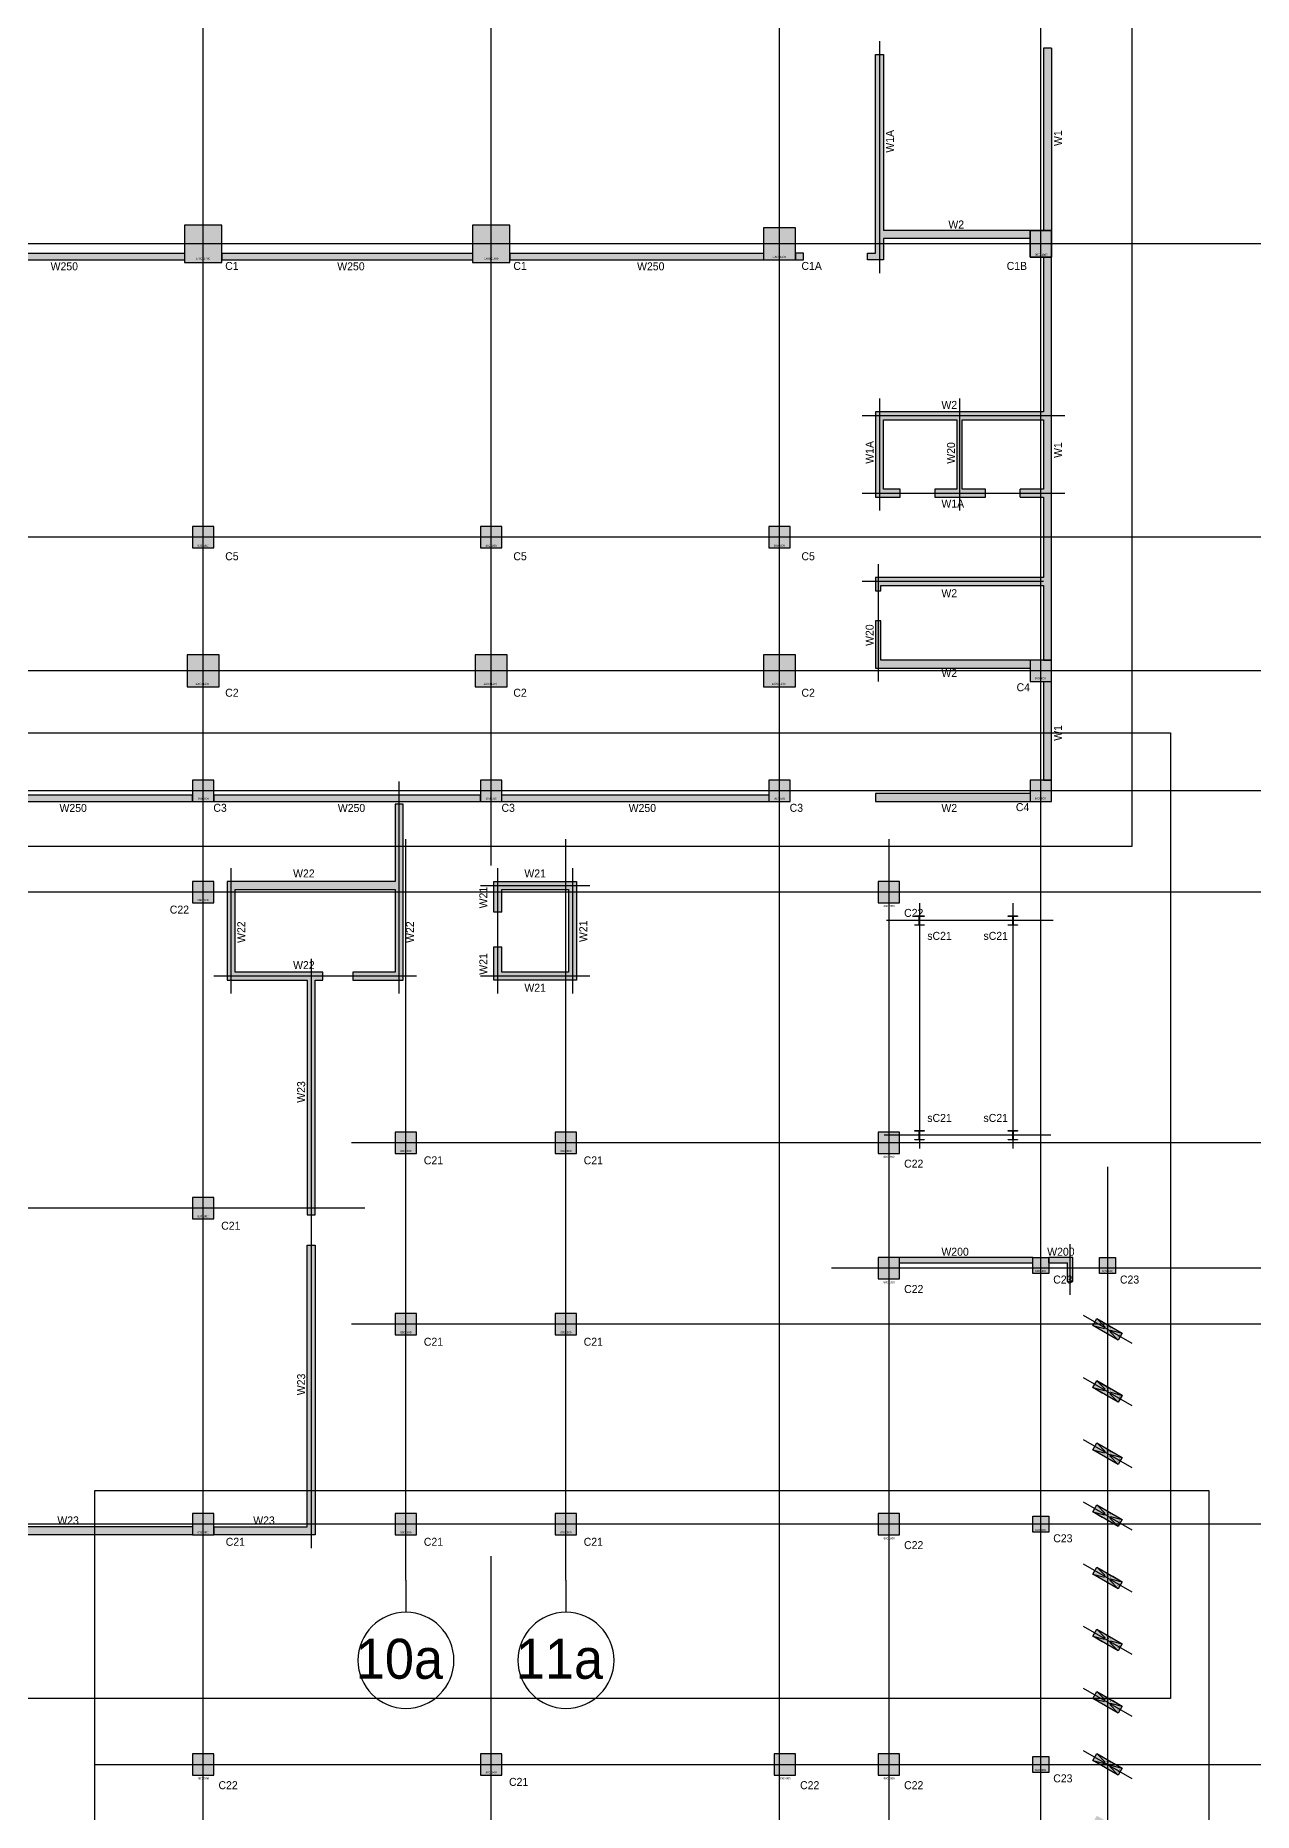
# Model space of a CAD drawing. Header units: millimetres. Extents: x -1318 to 252300, y 0 to 178200.
# Drawn here: x 139271 to 184923, y 69303 to 135916 of the extents above; entities that cross this region are included whole.
import ezdxf

# ---------------------------------------------------------------- set-up
doc = ezdxf.new("R2010")
doc.units = ezdxf.units.MM
doc.header["$LTSCALE"] = 300
doc.header["$PDSIZE"] = -1
doc.linetypes.add('DOT', pattern=[1, 0, -1])
doc.linetypes.add('HID', pattern=[2.3, 1.5, -0.8])
for name, color, linetype, plot in [('A-BMXK-SIZE', 155, 'Continuous', False), ('AS-HIDLINE', 205, 'Continuous', False), ('NOPLOT', 191, 'Continuous', False), ('기둥부호', 171, 'Continuous', False)]:
    doc.layers.add(name, color=color, linetype=linetype, plot=plot)
for name, color, linetype in [('A-CEN', 1, 'Continuous'), ('A-CEN_axis', 12, 'Continuous'), ('A-COLUMN', 2, 'Continuous'), ('A-CON', 2, 'Continuous'), ('A-DIM', 7, 'Continuous'), ('S-STEEL', 3, 'Continuous'), ('구조SOLID', 253, 'Continuous')]:
    doc.layers.add(name, color=color, linetype=linetype)
doc.styles.add('Gdim', font='Dotum.ttf')
doc.dimstyles.new('G-Xdim', dxfattribs={"dimscale": 30, "dimtxt": 2, "dimasz": 1, "dimexe": 1.2, "dimexo": 1.2, "dimgap": 0, "dimtad": 1, "dimdec": 1, "dimdsep": 46, "dimlunit": 6, "dimtxsty": 'Gdim', "dimcen": 1, "dimse1": 1, "dimse2": 1, "dimsd1": 1, "dimsd2": 1, "dimclrd": 1, "dimclre": 1, "dimclrt": 256, "dimadec": 0, "dimazin": 0, "dimtfac": 1, "dimtdec": 1, "dimtix": 1, "dimtmove": 2, "dimatfit": 1, "dimfxl": 0, "dimtolj": 1, "dimlwd": -1, "dimlwe": -1, "dimarcsym": 0})

# ---------------------------------------------------------------- blocks, each defined once
blk = doc.blocks.new('grid-noplot-update')
at = {"layer": 'A-CEN_axis'}
for p, q in [((95200, -123905), (95200, 4895)), ((106000, -43800), (106000, 4895)), ((116800, -123905), (116800, 4895)), ((126600, -123905), (126600, 4895)), ((149346.4, -20500), (37353.2, -20500)), ((149346.4, -31500), (37353.2, -31500)), ((149346.4, -36500), (37353.2, -36500)), ((149346.4, -41000), (37353.2, -41000)), ((102800, -70600), (102800, -42815.4)), ((108800, -70600), (108800, -42815.4)), ((120900, -42815.4), (120900, -123905)), ((149346.4, -44800), (37353.2, -44800)), ((149346.4, -54200), (100755.1, -54200)), ((129100, -55095.9), (129100, -123905)), ((101253.8, -56650), (-21453.6, -56650)), ((149346.4, -58900), (118755.1, -58900)), ((149346.4, -61000), (100755.1, -61000)), ((149346.4, -68500), (37353.2, -68500)), ((106000, -123905), (106000, -69700)), ((91124.9, -77500), (149346.4, -77500))]:
    blk.add_line(p, q, dxfattribs=at)
at = {"layer": 'NOPLOT', "elevation": 0}
for points in [[(102800, -70600), (102800, -71800, 1), (102800, -75400, 1), (102800, -71800, 0)], [(108800, -70600), (108800, -71800, 1), (108800, -75400, 1), (108800, -71800, 0)]]:
    blk.add_lwpolyline(points, format="xyb", dxfattribs=at)
at = {"layer": 'NOPLOT', "style": 'Gdim'}
for s, p in [('10a', (100919.4, -74291.3)), ('11a', (106919.4, -74291.3))]:
    blk.add_text(s, height=1500, dxfattribs=at).set_placement(p)
blk = doc.blocks.new('C800X800')
at = {"layer": 'A-COLUMN'}
blk.add_lwpolyline([(-400, -400), (400, -400), (400, 400), (-400, 400)], close=True, dxfattribs=at)
at = {"layer": 'NOPLOT', "style": 'Gdim'}
blk.add_text('800X800', height=75, dxfattribs=at).set_placement((-216, -335))
blk = doc.blocks.new('C600X600')
at = {"layer": 'A-COLUMN'}
blk.add_lwpolyline([(-300, 300), (300, 300), (300, -300), (-300, -300)], close=True, dxfattribs=at)
at = {"layer": 'NOPLOT', "style": 'Gdim'}
blk.add_text('600X600', height=75, dxfattribs=at).set_placement((-211, -242))
blk = doc.blocks.new('C1')
at = {"layer": 'A-COLUMN'}
blk.add_lwpolyline([(-700, -700), (700, -700), (700, 700), (-700, 700)], close=True, dxfattribs=at)
at = {"layer": 'NOPLOT', "style": 'Gdim'}
blk.add_text('1400X1400', height=75, dxfattribs=at).set_placement((-265, -589))
blk = doc.blocks.new('C1A')
at = {"layer": 'A-COLUMN'}
blk.add_lwpolyline([(-600, -600), (600, -600), (600, 600), (-600, 600)], close=True, dxfattribs=at)
at = {"layer": 'NOPLOT', "style": 'Gdim'}
blk.add_text('1200x1200', height=75, dxfattribs=at).set_placement((-260, -523))
blk = doc.blocks.new('C1B')
at = {"layer": 'A-BMXK-SIZE'}
blk.add_lwpolyline([(400, -500), (-400, -500), (-400, 500), (400, 500)], close=True, dxfattribs=at)
at = {"layer": 'A-COLUMN'}
blk.add_lwpolyline([(-400, -500), (400, -500), (400, 500), (-400, 500)], close=True, dxfattribs=at)
at = {"layer": 'Defpoints', "linetype": 'DOT', "ltscale": 500}
for p, q in [((-400, 0), (400, 0)), ((0, 500), (0, -500))]:
    blk.add_line(p, q, dxfattribs=at)
at = {"layer": 'NOPLOT', "style": 'Gdim'}
blk.add_text('800X1000', height=75, dxfattribs=at).set_placement((-220, -442))
blk = doc.blocks.new('C2')
at = {"layer": 'A-COLUMN'}
blk.add_lwpolyline([(-600, -600), (600, -600), (600, 600), (-600, 600)], close=True, dxfattribs=at)
at = {"layer": 'NOPLOT', "style": 'Gdim'}
blk.add_text('1200x1200', height=75, dxfattribs=at).set_placement((-289, -530))
blk = doc.blocks.new('C3')
at = {"layer": 'A-COLUMN'}
blk.add_lwpolyline([(-400, -400), (400, -400), (400, 400), (-400, 400)], close=True, dxfattribs=at)
at = {"layer": 'NOPLOT', "style": 'Gdim'}
blk.add_text('800X800', height=75, dxfattribs=at).set_placement((-202, -330))
blk = doc.blocks.new('C4')
at = {"layer": 'A-COLUMN'}
blk.add_lwpolyline([(-400, -400), (400, -400), (400, 400), (-400, 400)], close=True, dxfattribs=at)
at = {"layer": 'NOPLOT', "style": 'Gdim'}
blk.add_text('800X800', height=75, dxfattribs=at).set_placement((-230, -328))
blk = doc.blocks.new('C5')
at = {"layer": 'A-COLUMN'}
blk.add_lwpolyline([(-400, -400), (400, -400), (400, 400), (-400, 400)], close=True, dxfattribs=at)
at = {"layer": 'NOPLOT', "style": 'Gdim'}
blk.add_text('800X800', height=75, dxfattribs=at).set_placement((-211, -347))
blk = doc.blocks.new('C21')
at = {"layer": 'A-COLUMN'}
blk.add_lwpolyline([(-400, -400), (400, -400), (400, 400), (-400, 400)], close=True, dxfattribs=at)
at = {"layer": 'NOPLOT', "style": 'Gdim'}
blk.add_text('800X800', height=75, dxfattribs=at).set_placement((-211, -341))
blk = doc.blocks.new('C22')
at = {"layer": 'A-COLUMN'}
blk.add_lwpolyline([(-400, -400), (400, -400), (400, 400), (-400, 400)], close=True, dxfattribs=at)
at = {"layer": 'NOPLOT', "style": 'Gdim'}
blk.add_text('800X800', height=75, dxfattribs=at).set_placement((-194, -562))
blk = doc.blocks.new('c23')
at = {"layer": 'A-COLUMN'}
blk.add_lwpolyline([(-300, 300), (300, 300), (300, -300), (-300, -300)], close=True, dxfattribs=at)
at = {"layer": 'NOPLOT', "style": 'Gdim'}
blk.add_text('600X600', height=75, dxfattribs=at).set_placement((-213, -247))
blk = doc.blocks.new('C20')
at = {"layer": 'A-COLUMN'}
blk.add_lwpolyline([(787, 763), (1740, 213), (1590, -47), (637, 503)], close=True, dxfattribs=at)
blk = doc.blocks.new('*D103')
at = {"layer": 'Defpoints', "color": 0, "linetype": 'Continuous', "transparency": 16777216}
for p in [(-820, -1100), (-520, -1080), (-520, -1100)]:
    blk.add_point(p, dxfattribs=at)
at = {"layer": 'AS-HIDLINE', "linetype": 'Continuous', "transparency": 16777216, "insert": (-670, -1050), "char_height": 60, "attachment_point": 5, "style": 'Gdim'}
blk.add_mtext('\\A1;300', dxfattribs=at)
blk = doc.blocks.new('*D104')
at = {"layer": 'Defpoints', "color": 0, "linetype": 'Continuous', "transparency": 16777216}
for p in [(-520, 0), (-540, 0), (-520, -1100)]:
    blk.add_point(p, dxfattribs=at)
at = {"layer": 'AS-HIDLINE', "linetype": 'Continuous', "transparency": 16777216, "insert": (-576, -550), "char_height": 60, "attachment_point": 5, "rotation": 90, "style": 'Gdim'}
blk.add_mtext('\\A1;1,100', dxfattribs=at)
blk = doc.blocks.new('*U106')
blk.add_lwpolyline([(26, 19, -0.414214), (6, 39), (6, 311, -0.414214), (26, 331), (175, 331), (175, 350), (-175, 350), (-175, 331), (-26, 331, -0.414214), (-6, 311), (-6, 39, -0.414214), (-26, 19), (-175, 19), (-175, 0), (175, 0), (175, 19)], format="xyb", close=True)
blk = doc.blocks.new('*U105')
at = {"layer": 'AS-HIDLINE', "linetype": 'HID'}
for p, q in [((-820.09, -1100), (-520.09, 0)), ((-820.09, 0), (-520.09, -1100))]:
    blk.add_line(p, q, dxfattribs=at)
blk.add_lwpolyline([(-820.09, -1100), (-820.09, 0), (-520.09, 0), (-520.09, -1100)], close=True, dxfattribs=at)
at = {"layer": 'AS-HIDLINE', "linetype": 'Continuous'}
dim = blk.add_linear_dim(base=(-539.96, 0), p1=(-520.09, -1100), p2=(-520.09, 0), angle=90, dimstyle='G-Xdim', override={"dimtxsty": 'Gdim'}, dxfattribs=at)
dim.commit()
dim.dimension.update_dxf_attribs({"geometry": '*D104', "text_midpoint": (-575.79, -550)})
dim = blk.add_linear_dim(base=(-520.09, -1080.06), p1=(-820.09, -1100), p2=(-520.09, -1100), dimstyle='G-Xdim', override={"dimtxsty": 'Gdim'}, dxfattribs=at)
dim.commit()
dim.dimension.update_dxf_attribs({"geometry": '*D103', "text_midpoint": (-670.09, -1050.02)})

msp = doc.modelspace()

# ---------------------------------------------------------------- hatches: boundary and pattern name
at = {"layer": '구조SOLID', "transparency": 33554687}
h = msp.add_hatch(color=256, dxfattribs=at)
h.dxf.hatch_style = 1
h.paths.add_polyline_path([(92954, 149005), (92154, 149005), (92154, 148205), (92954, 148205)])
h.paths.add_polyline_path([(101954, 149005), (92954, 149005), (92954, 148705), (101954, 148705)])
h.paths.add_polyline_path([(102754, 149005), (101954, 149005), (101954, 148205), (102754, 148205)])
h.paths.add_polyline_path([(112754, 149005), (102754, 149005), (102754, 148755), (112754, 148755)])
h.paths.add_polyline_path([(113554, 149005), (112754, 149005), (112754, 148205), (113554, 148205)])
h.paths.add_polyline_path([(123554, 149005), (113554, 149005), (113554, 148755), (123554, 148755)])
h.paths.add_polyline_path([(124354, 149005), (123554, 149005), (123554, 148205), (124354, 148205)])
h.paths.add_polyline_path([(134354, 149005), (124354, 149005), (124354, 148755), (134354, 148755)])
h.paths.add_polyline_path([(135154, 149005), (134354, 149005), (134354, 148205), (135154, 148205)])
h.paths.add_polyline_path([(134604, 148205), (134354, 148205), (134354, 144705), (134604, 144705)])
h.paths.add_polyline_path([(135354, 144705), (134154, 144705), (134154, 143505), (135354, 143505)])
h.paths.add_polyline_path([(134604, 143505), (134354, 143505), (134354, 139505), (134604, 139505)])
h.paths.add_polyline_path([(135154, 139505), (134354, 139505), (134354, 138705), (135154, 138705)])
h.paths.add_polyline_path([(134604, 138705), (134354, 138705), (134354, 128805), (134604, 128805)])
h.paths.add_polyline_path([(135454, 128805), (134054, 128805), (134054, 127405), (135454, 127405)])
h.paths.add_polyline_path([(144854, 127755), (135454, 127755), (135454, 127505), (144854, 127505)])
h.paths.add_polyline_path([(146254, 128805), (144854, 128805), (144854, 127405), (146254, 127405)])
h.paths.add_polyline_path([(155654, 127755), (146254, 127755), (146254, 127505), (155654, 127505)])
h.paths.add_polyline_path([(157054, 128805), (155654, 128805), (155654, 127405), (157054, 127405)])
h.paths.add_polyline_path([(166554, 127755), (157054, 127755), (157054, 127505), (166554, 127505)])
h.paths.add_polyline_path([(167754, 128705), (166554, 128705), (166554, 127505), (167754, 127505)])
h.paths.add_polyline_path([(168054, 127755), (167754, 127755), (167754, 127505), (168054, 127505)])
h.paths.add_polyline_path([(171054, 135205), (170754, 135205), (170754, 127755), (170454, 127755), (170454, 127505), (171054, 127505), (171054, 128305), (176554, 128305), (176554, 128605), (171054, 128605)])
h.paths.add_polyline_path([(177354, 128605), (176554, 128605), (176554, 127605), (177354, 127605)])
h.paths.add_polyline_path([(177354, 135445), (177054, 135445), (177054, 128605), (177354, 128605)])
h.paths.add_polyline_path([(176554, 149005), (170754, 149005), (170754, 148705), (176554, 148705)])
h.paths.add_polyline_path([(177354, 149005), (176554, 149005), (176554, 148205), (177354, 148205)])
h.paths.add_polyline_path([(177354, 148205), (177054, 148205), (177054, 144505), (177354, 144505)])
h.paths.add_polyline_path([(177354, 144505), (176554, 144505), (176554, 143705), (177354, 143705)])
h.paths.add_polyline_path([(176554, 144005), (170754, 144005), (170754, 143705), (176554, 143705)])
h.paths.add_polyline_path([(177354, 143705), (177054, 143705), (177054, 136765), (177354, 136765)])
h.paths.add_polyline_path([(167554, 149005), (166754, 149005), (166754, 148205), (167554, 148205)])
h.paths.add_polyline_path([(167754, 149005), (167554, 149005), (167554, 148205), (167504, 148205), (167504, 144705), (167754, 144705)])
h.paths.add_polyline_path([(167754, 144705), (166554, 144705), (166554, 143505), (167754, 143505)])
h.paths.add_polyline_path([(167754, 143505), (167504, 143505), (167504, 139505), (167554, 139505), (167554, 138705), (167754, 138705)])
h.paths.add_polyline_path([(167554, 139505), (166754, 139505), (166754, 138705), (167554, 138705)])
h.paths.add_polyline_path([(156754, 149005), (155954, 149005), (155954, 148205), (156754, 148205)])
h.paths.add_polyline_path([(156454, 148205), (156254, 148205), (156254, 144705), (156454, 144705)])
h.paths.add_polyline_path([(156954, 144705), (155754, 144705), (155754, 143505), (156954, 143505)])
h.paths.add_polyline_path([(156454, 143505), (156254, 143505), (156254, 139505), (156454, 139505)])
h.paths.add_polyline_path([(156754, 139505), (155954, 139505), (155954, 138705), (156754, 138705)])
h.paths.add_polyline_path([(145954, 149005), (145154, 149005), (145154, 148205), (145954, 148205)])
h.paths.add_polyline_path([(145654, 148205), (145454, 148205), (145454, 144705), (145654, 144705)])
h.paths.add_polyline_path([(146154, 144705), (144954, 144705), (144954, 143505), (146154, 143505)])
h.paths.add_polyline_path([(145654, 143505), (145454, 143505), (145454, 139505), (145654, 139505)])
h.paths.add_polyline_path([(145954, 139505), (145154, 139505), (145154, 138705), (145954, 138705)])
h.paths.add_polyline_path([(92454, 148205), (92154, 148205), (92154, 144505), (92454, 144505)])
h.paths.add_polyline_path([(92954, 144505), (92154, 144505), (92154, 143705), (92954, 143705)])
h.paths.add_polyline_path([(92454, 143705), (92154, 143705), (92154, 128705), (92454, 128705), (92454, 137505), (98754, 137505), (98754, 138005), (98554, 138005), (98554, 137805), (92454, 137805), (92454, 140605), (98554, 140605), (98554, 139135), (98754, 139135), (98754, 141725), (98454, 141725), (98454, 140905), (95354, 140905), (95354, 141530), (95054, 141530), (95054, 140905), (92454, 140905)])
h.paths.add_polyline_path([(98754, 144005), (92954, 144005), (92954, 143705), (95054, 143705), (95054, 142830), (95354, 142830), (95354, 143705), (98454, 143705), (98454, 142855), (98754, 142855)])
h.paths.add_polyline_path([(102954, 144705), (101754, 144705), (101754, 143505), (102954, 143505)])
h.paths.add_polyline_path([(113754, 144705), (112554, 144705), (112554, 143505), (113754, 143505)])
h.paths.add_polyline_path([(124554, 144705), (123354, 144705), (123354, 143505), (124554, 143505)])
h.paths.add_polyline_path([(124354, 139505), (123554, 139505), (123554, 138705), (124354, 138705)])
h.paths.add_polyline_path([(113554, 139505), (112754, 139505), (112754, 138705), (113554, 138705)])
h.paths.add_polyline_path([(102754, 139505), (101954, 139505), (101954, 138705), (102754, 138705)])
h.paths.add_polyline_path([(92954, 128705), (92154, 128705), (92154, 127705), (92954, 127705)])
h.paths.add_polyline_path([(92454, 127705), (92154, 127705), (92154, 123805), (98754, 123805), (98754, 128005), (94854, 128005), (94854, 124105), (92454, 124105)])
h.paths.add_polyline_path([(95154, 127705), (98454, 127705), (98454, 124105), (95154, 124105)], flags=16)
h.paths.add_polyline_path([(93054, 128005), (92954, 128005), (92954, 127705), (93054, 127705)])
h.paths.add_polyline_path([(102954, 128705), (101754, 128705), (101754, 127505), (102954, 127505)])
h.paths.add_polyline_path([(113854, 128805), (112454, 128805), (112454, 127405), (113854, 127405)])
h.paths.add_polyline_path([(124654, 128805), (123254, 128805), (123254, 127405), (124654, 127405)])
h.paths.add_polyline_path([(92454, 121205), (98454, 121205), (98454, 120755), (98754, 120755), (98754, 121505), (92454, 121505), (92454, 121805), (92154, 121805), (92154, 112505), (92454, 112505), (92454, 116705), (98454, 116705), (98454, 115955), (98754, 115955), (98754, 117655), (98454, 117655), (98454, 117005), (92454, 117005)])
h.paths.add_polyline_path([(92954, 112505), (92154, 112505), (92154, 111705), (92954, 111705)])
h.paths.add_polyline_path([(98754, 112855), (98454, 112855), (98454, 112505), (92954, 112505), (92954, 112205), (98754, 112205)])
h.paths.add_polyline_path([(92454, 111705), (92154, 111705), (92154, 108005), (92454, 108005)])
h.paths.add_polyline_path([(92954, 108005), (92154, 108005), (92154, 107205), (92954, 107205)])
h.paths.add_polyline_path([(98754, 107505), (92954, 107505), (92954, 107205), (98754, 107205)])
h.paths.add_polyline_path([(102754, 108005), (101954, 108005), (101954, 107205), (102754, 107205)])
h.paths.add_polyline_path([(102954, 112705), (101754, 112705), (101754, 111505), (102954, 111505)])
h.paths.add_polyline_path([(102754, 117505), (101954, 117505), (101954, 116705), (102754, 116705)])
h.paths.add_polyline_path([(113554, 117505), (112754, 117505), (112754, 116705), (113554, 116705)])
h.paths.add_polyline_path([(113754, 112705), (112554, 112705), (112554, 111505), (113754, 111505)])
h.paths.add_polyline_path([(113554, 108005), (112754, 108005), (112754, 107205), (113554, 107205)])
h.paths.add_polyline_path([(112754, 107455), (102754, 107455), (102754, 107205), (112754, 107205)])
h.paths.add_polyline_path([(92954, 104205), (92154, 104205), (92154, 103405), (92954, 103405)])
h.paths.add_polyline_path([(102754, 104205), (101954, 104205), (101954, 103405), (102754, 103405)])
h.paths.add_polyline_path([(92954, 92355), (92154, 92355), (92154, 91555), (92954, 91555)])
h.paths.add_polyline_path([(92954, 81205), (92154, 81205), (92154, 80405), (92954, 80405)])
h.paths.add_polyline_path([(92404, 80405), (92154, 80405)], flags=17)
h.paths.add_polyline_path([(92754, 77405), (92154, 77405), (92154, 76805), (92754, 76805)])
h.paths.add_polyline_path([(102054, 77055), (92754, 77055), (92754, 76805), (102054, 76805)])
h.paths.add_polyline_path([(102654, 77405), (102054, 77405), (102054, 76805), (102654, 76805)])
h.paths.add_polyline_path([(102754, 81205), (101954, 81205), (101954, 80405), (102754, 80405)])
h.paths.add_polyline_path([(102754, 92355), (101954, 92355), (101954, 91555), (102754, 91555)])
h.paths.add_polyline_path([(123554, 107455), (113554, 107455), (113554, 107205), (123554, 107205)])
h.paths.add_polyline_path([(124354, 108005), (123554, 108005), (123554, 107205), (124354, 107205)])
h.paths.add_polyline_path([(124554, 112705), (123354, 112705), (123354, 111505), (124554, 111505)])
h.paths.add_polyline_path([(124354, 117505), (123554, 117505), (123554, 116705), (124354, 116705)])
h.paths.add_polyline_path([(135154, 117505), (134354, 117505), (134354, 116705), (135154, 116705)])
h.paths.add_polyline_path([(135354, 112705), (134154, 112705), (134154, 111505), (135354, 111505)])
h.paths.add_polyline_path([(135154, 108005), (134354, 108005), (134354, 107205), (135154, 107205)])
h.paths.add_polyline_path([(134354, 107455), (124354, 107455), (124354, 107205), (134354, 107205)])
h.paths.add_polyline_path([(145154, 107455), (135154, 107455), (135154, 107205), (135154, 107205), (145154, 107205)])
h.paths.add_polyline_path([(145954, 108005), (145154, 108005), (145154, 107205), (145954, 107205)])
h.paths.add_polyline_path([(146154, 112705), (144954, 112705), (144954, 111505), (146154, 111505)])
h.paths.add_polyline_path([(145954, 117505), (145154, 117505), (145154, 116705), (145954, 116705)])
h.paths.add_polyline_path([(156754, 117505), (155954, 117505), (155954, 116705), (156754, 116705)])
h.paths.add_polyline_path([(156954, 112705), (155754, 112705), (155754, 111505), (156954, 111505)])
h.paths.add_polyline_path([(156754, 108005), (155954, 108005), (155954, 107205), (156754, 107205)])
h.paths.add_polyline_path([(155954, 107455), (145954, 107455), (145954, 107205), (155954, 107205)])
h.paths.add_polyline_path([(166754, 107455), (156754, 107455), (156754, 107205), (166754, 107205)])
h.paths.add_polyline_path([(167554, 108005), (166754, 108005), (166754, 107205), (167554, 107205)])
h.paths.add_polyline_path([(167754, 112705), (166554, 112705), (166554, 111505), (167754, 111505)])
h.paths.add_polyline_path([(167554, 117505), (166754, 117505), (166754, 116705), (167554, 116705)])
h.paths.add_polyline_path([(177354, 127605), (177054, 127605), (177054, 121805), (170754, 121805), (170754, 118605), (171679, 118605), (171679, 118905), (171054, 118905), (171054, 121505), (173804, 121505), (173804, 118905), (172979, 118905), (172979, 118605), (174879, 118605), (174879, 118905), (174004, 118905), (174004, 121505), (177054, 121505), (177054, 118905), (176179, 118905), (176179, 118605), (177054, 118605), (177054, 115605), (170754, 115605), (170754, 115105), (170954, 115105), (170954, 115305), (177054, 115305), (177054, 112505), (177354, 112505)])
h.paths.add_polyline_path([(177354, 112505), (176554, 112505), (176554, 111705), (177354, 111705)])
h.paths.add_polyline_path([(176554, 112505), (170954, 112505), (170954, 113975), (170754, 113975), (170754, 112205), (176554, 112205)])
h.paths.add_polyline_path([(177354, 111705), (177054, 111705), (177054, 108005), (177354, 108005)])
h.paths.add_polyline_path([(177354, 108005), (177054, 108005), (176554, 108005), (176554, 107505), (176554, 107505), (176554, 107205), (177354, 107205)])
h.paths.add_polyline_path([(176554, 107505), (170754, 107505), (170754, 107205), (176554, 107205)])
h.paths.add_polyline_path([(159554, 104205), (156454, 104205), (156454, 103055), (156754, 103055), (156754, 103905), (159254, 103905), (159254, 100805), (156754, 100805), (156754, 101755), (156454, 101755), (156454, 100505), (159554, 100505)])
h.paths.add_polyline_path([(171654, 104205), (170854, 104205), (170854, 103405), (171654, 103405)])
h.paths.add_polyline_path([(153054, 107105), (152754, 107105), (152754, 104205), (146454, 104205), (146454, 100505), (149454, 100505), (149454, 91705), (149754, 91705), (149754, 100505), (150039, 100505), (150039, 100805), (146754, 100805), (146754, 103905), (152754, 103905), (152754, 100805), (151169, 100805), (151169, 100505), (153054, 100505)])
h.paths.add_polyline_path([(145954, 104205), (145154, 104205), (145154, 103405), (145954, 103405)])
h.paths.add_polyline_path([(135154, 104205), (134354, 104205), (134354, 103405), (135154, 103405)])
h.paths.add_polyline_path([(124354, 104205), (123554, 104205), (123554, 103405), (124354, 103405)])
h.paths.add_polyline_path([(113554, 104205), (112754, 104205), (112754, 103405), (113554, 103405)])
h.paths.add_polyline_path([(109754, 98655), (109454, 98655), (109454, 80905), (112754, 80905), (112754, 81205), (109754, 81205)])
h.paths.add_polyline_path([(113554, 92355), (112754, 92355), (112754, 91555), (113554, 91555)])
h.paths.add_polyline_path([(124354, 92355), (123554, 92355), (123554, 91555), (124354, 91555)])
h.paths.add_polyline_path([(135154, 92355), (134354, 92355), (134354, 91555), (135154, 91555)])
h.paths.add_polyline_path([(145954, 92355), (145154, 92355), (145154, 91555), (145954, 91555)])
h.paths.add_polyline_path([(153554, 94805), (152754, 94805), (152754, 94005), (153554, 94005)])
h.paths.add_polyline_path([(159554, 94805), (158754, 94805), (158754, 94005), (159554, 94005)])
h.paths.add_polyline_path([(159554, 88005), (158754, 88005), (158754, 87205), (159554, 87205)])
h.paths.add_polyline_path([(153554, 88005), (152754, 88005), (152754, 87205), (153554, 87205)])
h.paths.add_polyline_path([(153554, 80505), (152754, 80505), (152754, 79705), (153554, 79705)])
h.paths.add_polyline_path([(159554, 80505), (158754, 80505), (158754, 79705), (159554, 79705)])
h.paths.add_polyline_path([(149754, 90575), (149454, 90575), (149454, 80005), (145954, 80005), (145954, 79705), (149754, 79705)])
h.paths.add_polyline_path([(145954, 80505), (145154, 80505), (145154, 79705), (145954, 79705)])
h.paths.add_polyline_path([(145154, 80005), (135154, 80005), (135154, 79705), (145154, 79705)])
h.paths.add_polyline_path([(135154, 81205), (134354, 81205), (134354, 79705), (135154, 79705)])
h.paths.add_polyline_path([(134354, 81205), (124354, 81205), (124354, 80905), (134354, 80905)])
h.paths.add_polyline_path([(124354, 81205), (123554, 81205), (123554, 80405), (124354, 80405)])
h.paths.add_polyline_path([(123554, 81205), (113554, 81205), (113554, 80905), (123554, 80905)])
h.paths.add_polyline_path([(113554, 81205), (112754, 81205), (112754, 80405), (113554, 80405)])
h.paths.add_polyline_path([(112854, 77055), (102654, 77055), (102654, 76805), (112854, 76805)])
h.paths.add_polyline_path([(113454, 77405), (112854, 77405), (112854, 76805), (113454, 76805)])
h.paths.add_polyline_path([(123654, 77055), (113454, 77055), (113454, 76805), (123654, 76805)])
h.paths.add_polyline_path([(124254, 77405), (123654, 77405), (123654, 76805), (124254, 76805)])
h.paths.add_polyline_path([(134454, 77055), (124254, 77055), (124254, 76805), (134454, 76805)])
h.paths.add_polyline_path([(135054, 77405), (134454, 77405), (134454, 76805), (135054, 76805)])
h.paths.add_polyline_path([(145954, 71505), (145154, 71505), (145154, 70705), (145954, 70705)])
h.paths.add_polyline_path([(156754, 71505), (155954, 71505), (155954, 70705), (156754, 70705)])
h.paths.add_polyline_path([(167754, 71505), (166954, 71505), (166954, 70705), (167754, 70705)])
h.paths.add_polyline_path([(171654, 71505), (170854, 71505), (170854, 70705), (171654, 70705)])
h.paths.add_polyline_path([(177254, 71405), (176654, 71405), (176654, 70805), (177254, 70805)])
h.paths.add_polyline_path([(177254, 80405), (176654, 80405), (176654, 79805), (177254, 79805)])
h.paths.add_polyline_path([(171654, 80505), (170854, 80505), (170854, 79705), (171654, 79705)])
h.paths.add_polyline_path([(171654, 90105), (170854, 90105), (170854, 89305), (171654, 89305)])
h.paths.add_polyline_path([(176654, 90105), (171654, 90105), (171654, 89905), (176654, 89905)])
h.paths.add_polyline_path([(177254, 90105), (176654, 90105), (176654, 89505), (177254, 89505)])
h.paths.add_polyline_path([(178154, 90105), (177254, 90105), (177254, 89905), (177954, 89905), (177954, 89205), (178154, 89205)])
h.paths.add_polyline_path([(171654, 94805), (170854, 94805), (170854, 94005), (171654, 94005)])
h.paths.add_polyline_path([(109754, 104205), (109454, 104205), (109454, 100655), (109754, 100655)])
h.paths.add_polyline_path([(109454, 104205), (109754, 104205), (109754, 107105), (109454, 107105)])
h.paths.add_polyline_path([(136194, 148755), (136194, 149005), (135154, 149005), (135154, 148755)])
h.paths.add_polyline_path([(144114, 149005), (144114, 148755), (145154, 148755), (145154, 149005)])
h.paths.add_polyline_path([(146994, 148755), (146994, 149005), (145954, 149005), (145954, 148755)])
h.paths.add_polyline_path([(154914, 149005), (154914, 148755), (155954, 148755), (155954, 149005)])
h.paths.add_polyline_path([(157794, 148755), (157794, 149005), (156754, 149005), (156754, 148755)])
h.paths.add_polyline_path([(165714, 149005), (165714, 148755), (166754, 148755), (166754, 149005)])
h.paths.add_polyline_path([(92154, 84535), (92404, 84535), (92404, 85835), (92154, 85835)])
h.paths.add_polyline_path([(92404, 99225), (92154, 99225), (92154, 98075), (92404, 98075)])
h.paths.add_polyline_path([(92154, 103185), (92404, 103185), (92404, 103405), (92154, 103405)])
h = msp.add_hatch(color=256, dxfattribs=at)
h.dxf.hatch_style = 1
h.paths.add_polyline_path([(145954, 62105), (145154, 62105), (145154, 61305), (145954, 61305)])
h.paths.add_polyline_path([(156754, 62105), (155954, 62105), (155954, 61305), (156754, 61305)])
h.paths.add_polyline_path([(167754, 62105), (166954, 62105), (166954, 61305), (167754, 61305)])
h.paths.add_polyline_path([(171654, 62105), (170854, 62105), (170854, 61305), (171654, 61305)])
h.paths.add_polyline_path([(177254, 62005), (176654, 62005), (176654, 61405), (177254, 61405)])
h.paths.add_polyline_path([(145954, 52905), (145154, 52905), (145154, 52105), (145954, 52105)])
h.paths.add_polyline_path([(145454, 52105), (145154, 52105), (145154, 48805), (145639, 48805), (145639, 49105), (145454, 49105)])
h.paths.add_polyline_path([(151854, 52405), (145954, 52405), (145954, 52105), (151554, 52105), (151554, 49105), (146769, 49105), (146769, 48805), (151854, 48805)])
h.paths.add_polyline_path([(156754, 52905), (155954, 52905), (155954, 52105), (156754, 52105)])
h.paths.add_polyline_path([(167754, 52905), (166954, 52905), (166954, 52105), (167754, 52105)])
h.paths.add_polyline_path([(171654, 52905), (170854, 52905), (170854, 52105), (171654, 52105)])
h.paths.add_polyline_path([(177254, 52805), (176654, 52805), (176654, 52205), (177254, 52205)])
h.paths.add_polyline_path([(145954, 43605), (145154, 43605), (145154, 42805), (145954, 42805)])
h.paths.add_polyline_path([(156754, 43605), (155954, 43605), (155954, 42805), (156754, 42805)])
h.paths.add_polyline_path([(167754, 43605), (166954, 43605), (166954, 42805), (167754, 42805)])
h.paths.add_polyline_path([(171654, 43605), (170854, 43605), (170854, 42805), (171654, 42805)])
h.paths.add_polyline_path([(177254, 43505), (176654, 43505), (176654, 42905), (177254, 42905)])
h.paths.add_polyline_path([(145154, 34305), (144604, 34305), (144604, 34505), (144404, 34505), (144404, 34105), (145154, 34105)])
h.paths.add_polyline_path([(145954, 34305), (145154, 34305), (145154, 33505), (145954, 33505)])
h.paths.add_polyline_path([(145954, 33505), (145754, 33505), (145754, 32105), (146154, 32105), (146154, 32305), (145954, 32305)])
h.paths.add_polyline_path([(145754, 29605), (145154, 29605), (145154, 29005), (145754, 29005)])
h.paths.add_polyline_path([(149644, 29605), (149344, 29605), (149344, 29005), (149644, 29005)])
h.paths.add_polyline_path([(153304, 29605), (153004, 29605), (153004, 29005), (153304, 29005)])
h.paths.add_polyline_path([(156754, 34305), (155954, 34305), (155954, 33505), (156754, 33505)])
h.paths.add_polyline_path([(156964, 29605), (156664, 29605), (156664, 29005), (156964, 29005)])
h.paths.add_polyline_path([(160624, 29605), (160324, 29605), (160324, 29005), (160624, 29005)])
h.paths.add_polyline_path([(164284, 29605), (163984, 29605), (163984, 29005), (164284, 29005)])
h.paths.add_polyline_path([(167944, 29605), (167644, 29605), (167644, 29005), (167944, 29005)])
h.paths.add_polyline_path([(167754, 34305), (166954, 34305), (166954, 33505), (167754, 33505)])
h.paths.add_polyline_path([(171604, 29605), (171304, 29605), (171304, 29005), (171604, 29005)])
h.paths.add_polyline_path([(175264, 29605), (174964, 29605), (174964, 29005), (175264, 29005)])
h.paths.add_polyline_path([(177354, 34305), (176554, 34305), (176554, 33505), (177354, 33505)])
h.paths.add_polyline_path([(179052, 36560), (178902, 36300), (179855, 35750), (180005, 36010)])
h.paths.add_polyline_path([(179052, 34230), (178902, 33970), (179855, 33420), (180005, 33680)])
h.paths.add_polyline_path([(179052, 31900), (178902, 31640), (179855, 31090), (180005, 31350)])
h.paths.add_polyline_path([(179754, 29605), (179154, 29605), (179154, 29005), (179754, 29005)])
h.paths.add_polyline_path([(180005, 43000), (179052, 43550), (178902, 43290), (179855, 42740)])
h.paths.add_polyline_path([(179052, 45880), (178902, 45620), (179855, 45070), (180005, 45330)])
h.paths.add_polyline_path([(179052, 48210), (178902, 47950), (179855, 47400), (180005, 47660)])
h.paths.add_polyline_path([(179052, 50540), (178902, 50280), (179855, 49730), (180005, 49990)])
h.paths.add_polyline_path([(179052, 52870), (178902, 52610), (179855, 52060), (180005, 52320)])
h.paths.add_polyline_path([(179052, 55200), (178902, 54940), (179855, 54390), (180005, 54650)])
h.paths.add_polyline_path([(179052, 57530), (178902, 57270), (179855, 56720), (180005, 56980)])
h.paths.add_polyline_path([(179052, 59860), (178902, 59600), (179855, 59050), (180005, 59310)])
h.paths.add_polyline_path([(179052, 62190), (178902, 61930), (179855, 61380), (180005, 61640)])
h.paths.add_polyline_path([(179052, 64520), (178902, 64260), (179855, 63710), (180005, 63970)])
h.paths.add_polyline_path([(179052, 66850), (178902, 66590), (179855, 66040), (180005, 66300)])
h.paths.add_polyline_path([(179052, 69180), (178902, 68920), (179855, 68370), (180005, 68630)])
h.paths.add_polyline_path([(179052, 71510), (178902, 71250), (179855, 70700), (180005, 70960)])
h.paths.add_polyline_path([(179052, 73840), (178902, 73580), (179855, 73030), (180005, 73290)])
h.paths.add_polyline_path([(179052, 76170), (178902, 75910), (179855, 75360), (180005, 75620)])
h.paths.add_polyline_path([(179052, 78500), (178902, 78240), (179855, 77690), (180005, 77950)])
h.paths.add_polyline_path([(179052, 80830), (178902, 80570), (179855, 80020), (180005, 80280)])
h.paths.add_polyline_path([(179052, 83160), (178902, 82900), (179855, 82350), (180005, 82610)])
h.paths.add_polyline_path([(179052, 85490), (178902, 85230), (179855, 84680), (180005, 84940)])
h.paths.add_polyline_path([(179052, 87820), (178902, 87560), (179855, 87010), (180005, 87270)])
h.paths.add_polyline_path([(179754, 90105), (179154, 90105), (179154, 89505), (179754, 89505)])

# ---------------------------------------------------------------- linework, layer by layer
at = {"layer": 'A-CEN'}
for p, q in [((170904, 135705), (170904, 127005)), ((170904, 122305), (170904, 118105)), ((173904, 122305), (173904, 118105)), ((177854, 121655), (170254, 121655)), ((170254, 118755), (177854, 118755)), ((170854, 116105), (170854, 111705)), ((177054, 115455), (170254, 115455)), ((152904, 100005), (152904, 107955)), ((146604, 100005), (146604, 104705)), ((156604, 100005), (156604, 104705)), ((159404, 104705), (159404, 100005)), ((155954, 104055), (160054, 104055)), ((172404, 103391), (172404, 94193)), ((175904, 103391), (175904, 94193)), ((177421, 102740), (171165, 102740)), ((149604, 101305), (149604, 79205)), ((153554, 100655), (145954, 100655)), ((160054, 100655), (155954, 100655)), ((177333, 94690), (171077, 94690)), ((178054, 88705), (178054, 90605)), ((178544, 87940), (180363, 86890)), ((178544, 85610), (180363, 84560)), ((178544, 83280), (180363, 82230)), ((178544, 80950), (180363, 79900)), ((178544, 78620), (180363, 77570)), ((178544, 76290), (180363, 75240)), ((178544, 73960), (180363, 72910)), ((178544, 71630), (180363, 70580))]:
    msp.add_line(p, q, dxfattribs=at)
at = {"layer": 'A-CON'}
for p, q in [((177354, 135445), (177054, 135445)), ((177054, 135445), (177054, 128605)), ((177354, 135445), (177354, 128605)), ((170754, 127755), (170754, 135205)), ((170754, 135205), (171054, 135205)), ((171054, 135205), (171054, 128605)), ((176554, 128605), (176554, 128305)), ((177054, 128605), (177354, 128605)), ((176554, 128305), (171054, 128305)), ((171054, 128305), (171054, 127505)), ((135454, 127755), (144854, 127755)), ((135454, 127505), (144854, 127505)), ((144854, 127755), (144854, 127505)), ((146254, 127755), (155654, 127755)), ((146254, 127755), (146254, 127505)), ((146254, 127505), (155654, 127505)), ((155654, 127755), (155654, 127505)), ((157054, 127755), (166554, 127755)), ((157054, 127755), (157054, 127505)), ((157054, 127505), (166554, 127505)), ((166554, 127755), (166554, 127505)), ((167754, 127755), (167754, 127505)), ((170454, 127505), (170454, 127755)), ((170454, 127755), (170754, 127755)), ((171054, 127505), (170454, 127505)), ((177054, 127605), (177054, 121805)), ((177054, 121805), (170754, 121805)), ((170754, 121805), (170754, 118605)), ((171054, 118905), (171054, 121505)), ((171054, 121505), (173804, 121505)), ((173804, 121505), (173804, 118905)), ((174004, 118905), (174004, 121505)), ((174004, 121505), (177054, 121505)), ((177054, 121505), (177054, 118905)), ((170754, 118605), (171679, 118605)), ((171679, 118905), (171054, 118905)), ((171679, 118605), (171679, 118905)), ((173804, 118905), (172979, 118905)), ((172979, 118905), (172979, 118605)), ((172979, 118605), (174879, 118605)), ((174879, 118905), (174004, 118905)), ((174879, 118605), (174879, 118905)), ((177054, 118905), (176179, 118905)), ((176179, 118605), (176179, 118905)), ((176179, 118605), (177054, 118605)), ((177054, 118605), (177054, 115605)), ((177054, 115605), (170754, 115605)), ((170754, 115605), (170754, 115105)), ((170954, 115105), (170954, 115305)), ((170954, 115305), (177054, 115305)), ((177054, 115305), (177054, 112505)), ((170754, 115105), (170954, 115105)), ((170954, 113975), (170754, 113975)), ((170754, 113975), (170754, 112205)), ((170954, 112505), (170954, 113975)), ((170754, 112205), (176554, 112205)), ((176554, 112505), (170954, 112505)), ((176554, 112505), (176554, 112205)), ((177054, 112505), (177354, 112505)), ((177054, 111705), (177354, 111705)), ((177054, 108005), (177354, 108005)), ((135154, 107455), (145154, 107455)), ((145154, 107205), (145154, 107455)), ((145954, 107455), (155954, 107455)), ((145954, 107455), (145954, 107205)), ((155954, 107205), (155954, 107455)), ((156754, 107455), (166754, 107455)), ((156754, 107205), (156754, 107455)), ((166754, 107455), (166754, 107205)), ((176554, 107505), (176554, 107205)), ((135154, 107205), (145154, 107205)), ((145954, 107205), (155954, 107205)), ((153054, 107105), (152754, 107105)), ((152754, 107105), (152754, 104205)), ((153054, 100505), (153054, 107105)), ((156754, 107205), (166754, 107205)), ((152754, 104205), (146454, 104205)), ((146454, 104205), (146454, 100505)), ((146754, 100805), (146754, 103905)), ((146754, 103905), (152754, 103905)), ((152754, 103905), (152754, 100805)), ((156754, 103055), (156454, 103055)), ((156454, 101755), (156754, 101755)), ((150039, 100805), (146754, 100805)), ((150039, 100505), (150039, 100805)), ((152754, 100805), (151169, 100805)), ((151169, 100805), (151169, 100505)), ((146454, 100505), (149454, 100505)), ((149454, 100505), (149454, 91705)), ((149754, 91705), (149754, 100505)), ((149754, 100505), (150039, 100505)), ((151169, 100505), (153054, 100505)), ((149454, 91705), (149754, 91705)), ((149454, 80005), (149454, 90575)), ((149454, 90575), (149754, 90575)), ((149754, 90575), (149754, 79705)), ((171654, 89905), (171654, 90105)), ((176654, 89905), (176654, 90105)), ((177254, 89905), (177254, 90105)), ((145154, 80005), (135154, 80005)), ((145154, 80005), (145154, 79705)), ((145954, 80005), (149454, 80005)), ((145954, 80005), (145954, 79705)), ((145154, 79705), (135154, 79705)), ((149754, 79705), (145954, 79705))]:
    msp.add_line(p, q, dxfattribs=at)
at = {"layer": 'A-CON', "elevation": 0}
for points in [[(176554, 128605), (171054, 128605)], [(167754, 127505), (168054, 127505), (168054, 127755), (167754, 127755)], [(177354, 112505), (177354, 127605), (177054, 127605)], [(177054, 111705), (177054, 108005)], [(177354, 108005), (177354, 111705)], [(176554, 107505), (170754, 107505), (170754, 107205), (176554, 107205)], [(176654, 90105), (171654, 90105)], [(178154, 89205), (178154, 90105), (177254, 90105)], [(171654, 89905), (176654, 89905)], [(177254, 89905), (177954, 89905)], [(177954, 89205), (177954, 89905)], [(177954, 89205), (178154, 89205)]]:
    msp.add_lwpolyline(points, dxfattribs=at)
at = {"layer": 'A-CON'}
for points in [[(156454, 103055), (156454, 104205), (159554, 104205), (159554, 100505), (156454, 100505), (156454, 101755)], [(156754, 103055), (156754, 103905), (159254, 103905), (159254, 100805), (156754, 100805), (156754, 101755)]]:
    msp.add_lwpolyline(points, dxfattribs=at)
at = {"layer": 'NOPLOT', "elevation": 0}
for points in [[(132260, 150915), (180363, 150915), (180363, 105515), (132260, 105515)], [(181810, 73578), (130813, 73578), (130813, 109772), (181810, 109772)], [(141478, 26770), (183257, 26770), (183257, 81360), (141478, 81360)]]:
    msp.add_lwpolyline(points, close=True, dxfattribs=at)

# ---------------------------------------------------------------- block references
at = {"layer": 'A-COLUMN'}
for name, p in [('C1', (145554, 128105)), ('C1', (156354, 128105)), ('C1A', (167154, 128105)), ('C1B', (176954, 128105)), ('C5', (145554, 117105)), ('C5', (156354, 117105)), ('C5', (167154, 117105)), ('C2', (145554, 112105)), ('C2', (156354, 112105)), ('C2', (167154, 112105)), ('C4', (176954, 112105)), ('C3', (145554, 107605)), ('C3', (156354, 107605)), ('C3', (167154, 107605)), ('C4', (176954, 107605)), ('C800X800', (145554, 103805)), ('C22', (171254, 103805)), ('C21', (153154, 94405)), ('C21', (159154, 94405)), ('C22', (171254, 94405)), ('C21', (145554, 91955)), ('C22', (171254, 89705)), ('C600X600', (176954, 89805)), ('c23', (179454, 89805)), ('C21', (153154, 87605)), ('C21', (159154, 87605)), ('C20', (178265, 87057)), ('C20', (178265, 84727)), ('C20', (178265, 82397)), ('C20', (178265, 80067)), ('C21', (145554, 80105)), ('C21', (153154, 80105)), ('C21', (159154, 80105)), ('C22', (171254, 80105)), ('c23', (176954, 80105)), ('C20', (178265, 77737)), ('C20', (178265, 75407)), ('C20', (178265, 73077)), ('C22', (145554, 71105)), ('C21', (156354, 71105)), ('C22', (167354, 71105)), ('C22', (171254, 71105)), ('c23', (176954, 71105)), ('C20', (178265, 70747))]:
    msp.add_blockref(name, p, dxfattribs=at)
at = {"layer": 'A-DIM'}
msp.add_blockref('grid-noplot-update', (50354, 148605), dxfattribs=at)
at = {"layer": 'AS-HIDLINE', "linetype": 'Continuous', "rotation": 59.99999999973986}
for p in [(179312, 88270), (179312, 85940), (179312, 83610), (179312, 81280), (179312, 78950), (179312, 76620), (179312, 74290), (179312, 71960)]:
    msp.add_blockref('*U105', p, dxfattribs=at)
at = {"layer": 'S-STEEL', "xscale": -1, "rotation": 180}
for p in [(172404, 102915), (175904, 102915), (172404, 94865), (175904, 94865)]:
    msp.add_blockref('*U106', p, dxfattribs=at)

# ---------------------------------------------------------------- texts
at = {"layer": '기둥부호', "linetype": 'ByBlock', "style": 'Gdim'}
for s, p in [('W1A', (171446, 131526, 0)), ('W1', (177746, 131776, 0)), ('W1A', (170687, 119864, 0)), ('W20', (173735, 119864, 0)), ('W1', (177746, 120081, 0)), ('W20', (170687, 113034, 0)), ('W1', (177746, 109478, 0)), ('W21', (156206, 103197, 0)), ('W22', (147132, 101901, 0)), ('W22', (153458, 101901, 0)), ('W21', (159951, 101933, 0)), ('W21', (156206, 100707, 0)), ('W23', (149377, 95909, 0)), ('W23', (149377, 84945, 0))]:
    msp.add_text(s, height=300, rotation=90, dxfattribs=at).set_placement(p)
for s, p in [('W2', (173487, 128682, 0)), ('W250', (139836, 127114, 0)), ('C1', (146381, 127129, 0)), ('W250', (150581, 127114, 0)), ('C1', (157181, 127129, 0)), ('W250', (161819, 127114, 0)), ('C1A', (167981, 127129, 0)), ('C1B', (175674, 127129, 0)), ('W2', (173227, 121918, 0)), ('W1A', (173227, 118220, 0)), ('C5', (146381, 116246, 0)), ('C5', (157181, 116246, 0)), ('C5', (167981, 116246, 0)), ('W2', (173227, 114859, 0)), ('W2', (173227, 111868, 0)), ('C2', (146381, 111129, 0)), ('C2', (157181, 111129, 0)), ('C2', (157181, 111129, 0)), ('C2', (167981, 111129, 0)), ('C4', (176045, 111335, 0)), ('W250', (140169, 106809, 0)), ('C3', (145937, 106815, 0)), ('C3', (145937, 106815, 0)), ('W250', (150602, 106809, 0)), ('C3', (156737, 106815, 0)), ('C3', (156737, 106815, 0)), ('C3', (156737, 106815, 0)), ('W250', (161504, 106809, 0)), ('C3', (167537, 106815, 0)), ('C3', (167537, 106815, 0)), ('W2', (173227, 106809, 0)), ('C4', (176018, 106841, 0)), ('W22', (148925, 104354, 0)), ('W21', (157595, 104354, 0)), ('C22', (144304, 102999)), ('C22', (171829, 102875)), ('sC21', (172698, 102015)), ('sC21', (174805, 102015)), ('W22', (148925, 100918, 0)), ('W21', (157595, 100070, 0)), ('sC21', (172698, 95189)), ('sC21', (174805, 95189)), ('C21', (153826, 93599)), ('C21', (159819, 93599)), ('C22', (171829, 93475)), ('C21', (146230, 91149)), ('W200', (173227, 90173, 0)), ('W200', (177193, 90173, 0)), ('C23', (177419, 89131)), ('C23', (179919, 89131)), ('C22', (171829, 88775)), ('C21', (153826, 86799, 0)), ('C21', (159819, 86799, 0)), ('W23', (140088, 80100, 0)), ('W23', (147431, 80100, 0)), ('C21', (146401, 79299)), ('C21', (153826, 79299)), ('C21', (159819, 79299)), ('C22', (171829, 79175)), ('C23', (177419, 79431)), ('C23', (177419, 70431)), ('C22', (146129, 70175)), ('C21', (157019, 70299)), ('C22', (167929, 70175)), ('C22', (171829, 70175))]:
    msp.add_text(s, height=300, dxfattribs=at).set_placement(p)

doc.saveas('drawing.dxf')
